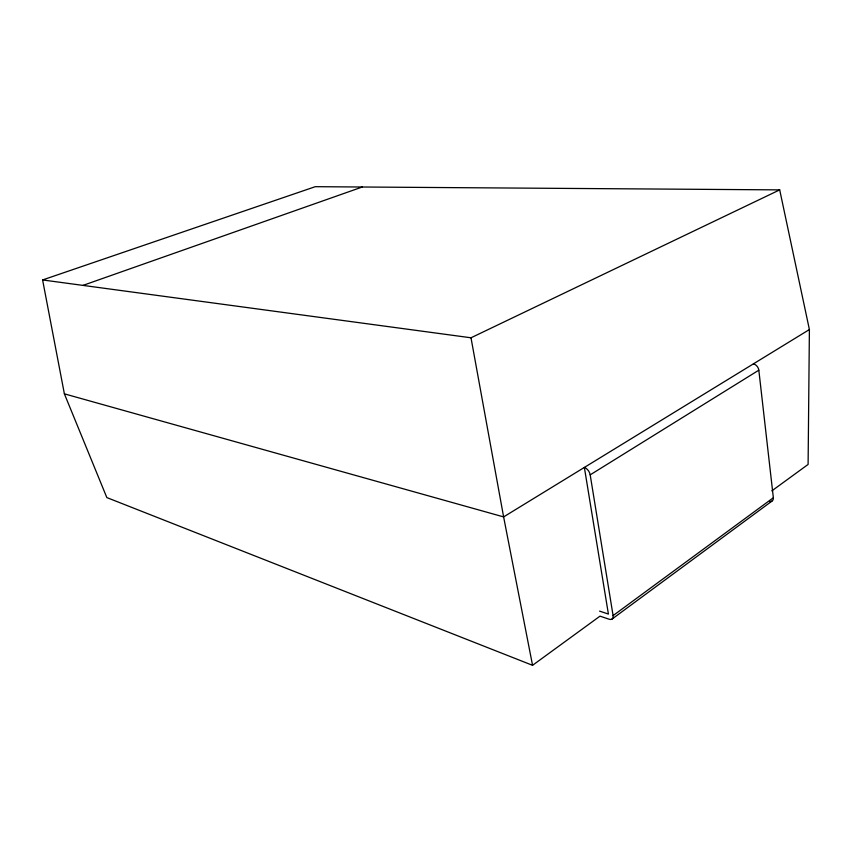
<?xml version="1.0" encoding="UTF-8"?>
<svg xmlns="http://www.w3.org/2000/svg" width="852" height="852" viewBox="0 0 852 852"><rect width="100%" height="100%" fill="white"/><g stroke="black" fill="none" stroke-linecap="round" stroke-linejoin="round"><path stroke-width="1.28" d="M753.424 363.857A6.241 4.824 53.2 0 1 758.823 370.183L773.35 497.728L613.089 615.613A6.188 3.728 53.4 0 1 609.255 619.266L599.989 616.156L532.553 665.316L106.841 497.579L64.379 393.837L42.6 279.946L315.293 186.684L779.697 189.879L809.4 329.554L808.101 464.436L771.816 490.89M611.928 619.148L771.955 501.104M613.089 615.613L590.191 474.852L758.823 370.183M809.4 329.554L503.617 516.908L64.379 393.837M42.6 279.946L470.996 337.786L779.697 189.879M82.942 285.399L362.249 187.014M599.563 611.118L608.403 614.058L584.365 467.428A7.104 4.633 57.1 0 1 590.191 474.852M532.553 665.316L503.617 516.908L470.996 337.786M773.35 497.728A5.463 3.919 48.7 0 1 769.857 501.551"/></g></svg>
